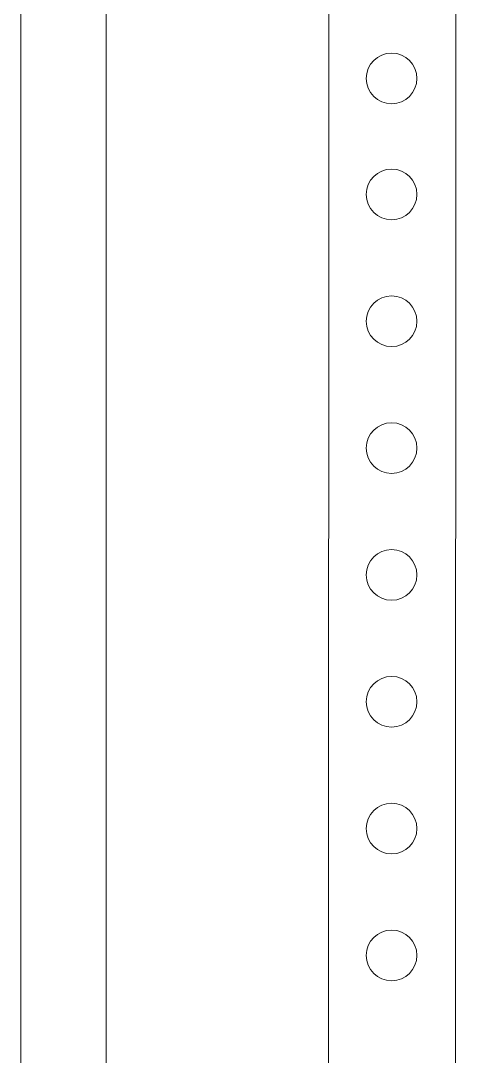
# Model space of a CAD drawing. Header units: millimetres. Extents: x 4962 to 7449, y 754 to 2938.
# Drawn here: x 5908.3 to 5977.3, y 1329.7 to 1493 of the extents above; entities that cross this region are included whole.
import ezdxf

# ---------------------------------------------------------------- set-up
doc = ezdxf.new("R2010")
doc.units = ezdxf.units.MM
for name, color, linetype in [('000-PI-ORMAR', 2, 'Continuous'), ('002-PI-Kabelska kanalica', 150, 'Continuous'), ('004-PI-DIN Šina', 3, 'Continuous')]:
    doc.layers.add(name, color=color, linetype=linetype)

msp = doc.modelspace()

# ---------------------------------------------------------------- linework, layer by layer
at = {"layer": '000-PI-ORMAR', "color": 18, "linetype": 'ByBlock', "lineweight": 0, "true_color": 0x000000}
msp.add_line((5908.27, 2758.89), (5908.27, 868.89), dxfattribs=at)
at = {"layer": '002-PI-Kabelska kanalica', "color": 0, "linetype": 'ByBlock', "lineweight": 0}
msp.add_line((5921.77, 2607.11), (5921.77, 1180.11), dxfattribs=at)
at = {"layer": '004-PI-DIN Šina', "color": 0, "linetype": 'ByBlock', "lineweight": 0}
for p, q in [((5957.29, 2607.52), (5956.77, 1180.11)), ((5976.77, 1180.11), (5977.29, 2607.52))]:
    msp.add_line(p, q, dxfattribs=at)
at = {"layer": '004-PI-DIN Šina', "color": 0, "linetype": 'ByBlock', "lineweight": 0, "ltscale": 0.01}
for centre in [(5966.77, 1483.88), (5966.77, 1465.59), (5966.77, 1445.59), (5966.77, 1445.59), (5966.77, 1425.59), (5966.77, 1405.59), (5966.77, 1385.59), (5966.77, 1365.59), (5966.77, 1345.59)]:
    msp.add_circle(centre, 4, dxfattribs=at)

doc.saveas('drawing.dxf')
